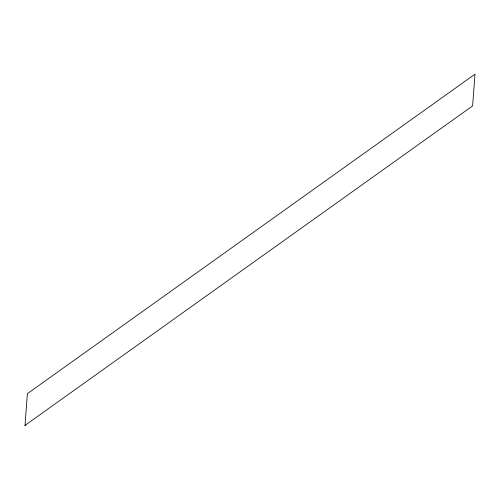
<?xml version="1.0" encoding="UTF-8"?>
<svg xmlns="http://www.w3.org/2000/svg" width="500" height="500" viewBox="0 0 500 500"><rect width="100%" height="100%" fill="white"/><g stroke="black" fill="none" stroke-linecap="round" stroke-linejoin="round"><path stroke-width="0.75" d="M25 425.387L27.387 393.663L475 74.169L472.612 105.9L25 425.387L25.65 425.831"/></g></svg>
